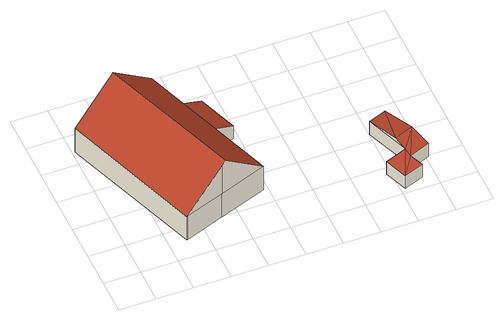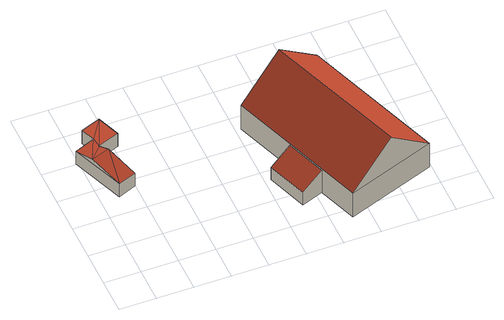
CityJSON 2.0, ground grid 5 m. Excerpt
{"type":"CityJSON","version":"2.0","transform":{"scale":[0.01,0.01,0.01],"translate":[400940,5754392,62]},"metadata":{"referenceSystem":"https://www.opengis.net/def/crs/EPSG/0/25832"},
"CityObjects":{
"building1":{"type":"Building","attributes":{"Gemeindeschluessel":"05515000","Geometrietyp2DReferenz":"3000","function":"31001_1000","roofType":"3100","measuredHeight":9.59},"address":[{"country":"Germany","locality":"Münster","thoroughfareNumber":"60","thoroughfareName":"Zur Landwehr"}],"geometry":[{"type":"Solid","lod":"2","boundaries":[[[[0,1,2,3]],[[4,5,1,0]],[[6,7,5,4]],[[8,9,7,6]],[[10,11,9,8]],[[3,2,11,10]],[[12,13,14,15,3,10]],[[15,14,4,0]],[[13,12,8,6]],[[14,13,6,4]],[[12,10,8]],[[15,0,3]],[[1,5,7,9,11,2]]]],"semantics":{"surfaces":[{"type":"WallSurface"},{"type":"RoofSurface"},{"type":"GroundSurface"}],"values":[[0,0,0,0,0,0,1,1,0,0,0,0,2]]}}]},
"building2":{"type":"Building","attributes":{"Gemeindeschluessel":"05515000","Geometrietyp2DReferenz":"3000","function":"51009_1610","roofType":"2100","measuredHeight":3.89},"geometry":[{"type":"Solid","lod":"2","boundaries":[[[[16,17,18,19]],[[20,21,17,16]],[[22,23,21,20]],[[19,18,23,22]],[[20,16,19,22]],[[17,21,23,18]]]],"semantics":{"surfaces":[{"type":"WallSurface"},{"type":"RoofSurface"},{"type":"GroundSurface"}],"values":[[0,0,0,0,1,2]]}}]},
"building3":{"type":"Building","attributes":{"Gemeindeschluessel":"05515000","Geometrietyp2DReferenz":"3000","function":"51009_1610","roofType":"5000","measuredHeight":2.99},"geometry":[{"type":"Solid","lod":"2","boundaries":[[[[24,25,26,27]],[[28,29,25,24]],[[30,31,29,28]],[[32,33,31,30]],[[34,35,33,32]],[[36,37,35,34]],[[38,39,37,36]],[[27,26,39,38]],[[28,24,40]],[[36,28,40]],[[40,41,36]],[[32,30,28]],[[32,28,36]],[[36,34,32]],[[41,40,27]],[[27,38,41]],[[36,41,38]],[[27,40,24]],[[25,29,31,33,35,37,39,26]]]],"semantics":{"surfaces":[{"type":"WallSurface"},{"type":"RoofSurface"},{"type":"GroundSurface"}],"values":[[0,0,0,0,0,0,0,0,1,1,1,1,1,1,1,1,0,0,2]]}}]}
},
"vertices":[
[1234,2640,500],[1234,2640,89],[32,2206,89],[32,2206,500],[1930,712,500],[1930,712,89],[1273,475,500],[1273,475,89],[739,283,500],[739,283,89],[727,278,500],[727,278,89],[739,283,511],[1273,475,998],[1328,495,1048],[633,2423,1048],
[1723,2216,312],[1723,2216,94],[1426,2109,94],[1426,2109,483],[1922,1665,312],[1922,1665,94],[1625,1558,483],[1625,1558,94],
[4033,478,298],[4033,478,72],[3753,1203,72],[3753,1203,298],[3749,369,298],[3749,369,72],[3823,178,298],[3823,178,72],[3560,77,298],[3560,77,72],[3438,394,298],[3438,394,72],[3733,507,298],[3733,507,72],[3502,1106,298],[3502,1106,72],[3925,756,371],[3674,659,371]
]}
